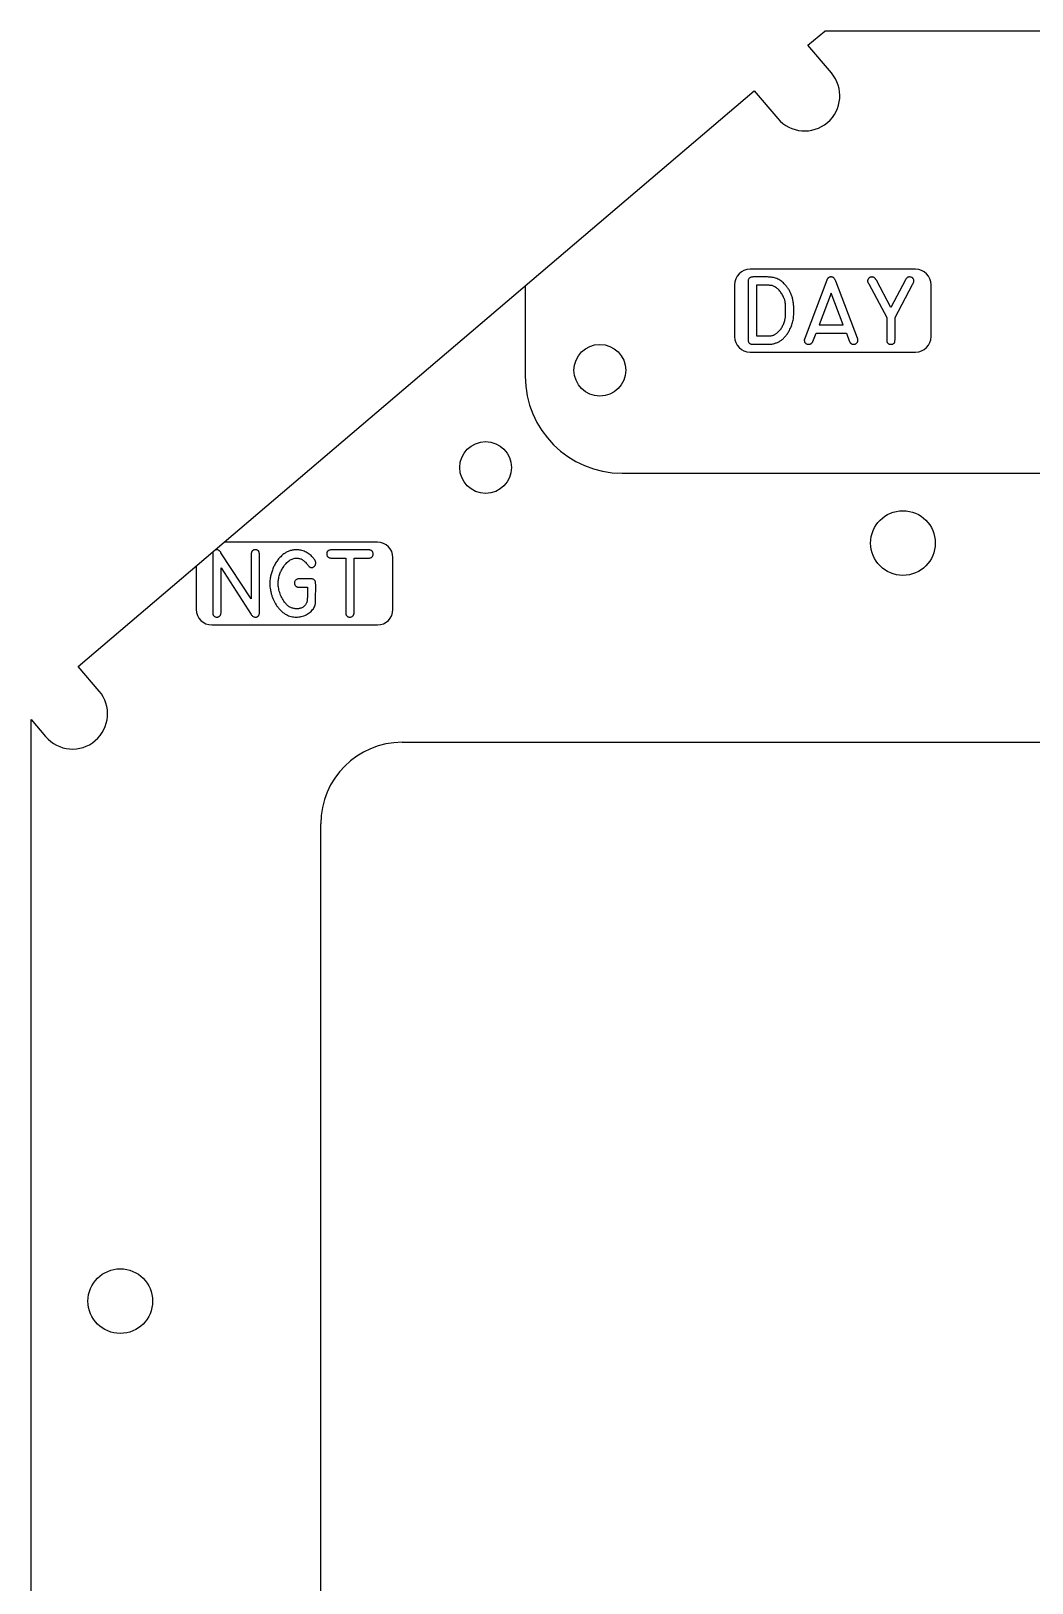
# Model space of a CAD drawing. Header units: inches. Extents: x -3.21 to 3.21, y -7.56 to -0.53.
# Drawn here: x -3.205 to -1.271, y -3.525 to -0.525 of the extents above; entities that cross this region are included whole.
import ezdxf

# ---------------------------------------------------------------- set-up
doc = ezdxf.new("R2010")
doc.units = ezdxf.units.IN
doc.header["$MEASUREMENT"] = 0

msp = doc.modelspace()

# ---------------------------------------------------------------- linework, layer by layer
at = {"color": 7, "linetype": 'Continuous', "lineweight": 25}
for p, q in [((-1.7036, -0.5531), (-1.6711, -0.5255)), ((1.6711, -0.5255), (-1.6711, -0.5255)), ((-1.6582, -0.6064), (-1.7036, -0.5531)), ((-3.1137, -1.7534), (-1.8072, -0.6413)), ((-1.8072, -0.6413), (-1.7618, -0.6946)), ((-1.4955, -0.986), (-1.8155, -0.986)), ((-2.25, -1.0182), (-2.25, -1.1925)), ((-1.8455, -1.016), (-1.8455, -1.116)), ((-1.8193, -1.0109), (-1.8192, -1.1191)), ((-1.782, -1.0008), (-1.8088, -1.0008)), ((-1.7814, -1.0168), (-1.8032, -1.0168)), ((-1.8032, -1.0168), (-1.8032, -1.1148)), ((-1.6672, -1.007), (-1.709, -1.1177)), ((-1.6077, -1.119), (-1.6499, -1.0088)), ((-1.5865, -1.0135), (-1.5861, -1.0142)), ((-1.5861, -1.0142), (-1.5513, -1.0794)), ((-1.5434, -1.0596), (-1.5713, -1.0071)), ((-1.5152, -1.0064), (-1.5434, -1.0596)), ((-1.5353, -1.0794), (-1.5014, -1.015)), ((-1.5014, -1.015), (-1.501, -1.0144)), ((-1.4655, -1.116), (-1.4655, -1.016)), ((-1.6587, -1.032), (-1.6818, -1.0931)), ((-1.6357, -1.0931), (-1.6587, -1.032)), ((-1.5513, -1.0794), (-1.5513, -1.1218)), ((-1.5353, -1.1212), (-1.5353, -1.0794)), ((-1.6941, -1.1254), (-1.6879, -1.1092)), ((-1.6879, -1.1092), (-1.6292, -1.1092)), ((-1.6818, -1.0931), (-1.6357, -1.0931)), ((-1.6292, -1.1092), (-1.6236, -1.1244)), ((-1.8092, -1.1309), (-1.7816, -1.1309)), ((-1.8032, -1.1148), (-1.7816, -1.1148)), ((-1.8155, -1.146), (-1.4955, -1.146)), ((-2.0625, -1.38), (2.0625, -1.38)), ((-2.5356, -1.5132), (-2.8315, -1.5132)), ((-2.554, -1.528), (-2.6222, -1.528)), ((-2.8856, -1.5592), (-2.8856, -1.6432)), ((-2.8539, -1.5381), (-2.8539, -1.6476)), ((-2.7796, -1.6228), (-2.838, -1.5336)), ((-2.7797, -1.5384), (-2.7796, -1.6228)), ((-2.7636, -1.649), (-2.7636, -1.5377)), ((-2.6232, -1.5441), (-2.5968, -1.5441)), ((-2.5968, -1.5441), (-2.5968, -1.6472)), ((-2.5807, -1.6482), (-2.5807, -1.5441)), ((-2.5807, -1.5441), (-2.5545, -1.5441)), ((-2.5056, -1.6432), (-2.5056, -1.5432)), ((-2.8378, -1.6488), (-2.8378, -1.5631)), ((-2.8378, -1.5631), (-2.7796, -1.653)), ((-2.6655, -1.5841), (-2.6844, -1.5841)), ((-2.6852, -1.6002), (-2.671, -1.6002)), ((-2.671, -1.6002), (-2.671, -1.6205)), ((-2.655, -1.6257), (-2.6549, -1.595)), ((-2.8556, -1.6732), (-2.5356, -1.6732)), ((-3.0732, -1.8009), (-3.1137, -1.7534)), ((-3.205, -7.5625), (-3.205, -1.8559)), ((-3.205, -1.8559), (-3.1768, -1.8891)), ((-2.4875, -1.9), (2.4875, -1.9)), ((-2.645, -7.07), (-2.645, -2.0575))]:
    msp.add_line(p, q, dxfattribs=at)
for centre, radius in [((-2.1057, -1.181), 0.05), ((-2.3265, -1.369), 0.05), ((-1.52, -1.515), 0.0625), ((-3.0325, -2.98), 0.0625)]:
    msp.add_circle(centre, radius, dxfattribs=at)
for centre, radius, start, end in [((-1.71, -0.6505), 0.068, 220.4044, 40.4044), ((-1.8155, -1.016), 0.03, 90, 180), ((-1.4955, -1.016), 0.03, 0, 90), ((-1.8155, -1.116), 0.03, 180, 270), ((-1.4955, -1.116), 0.03, 270, 0), ((-2.0625, -1.1925), 0.1875, 180, 270), ((-2.5356, -1.5432), 0.03, 0, 90), ((-2.8556, -1.6432), 0.03, 180, 270), ((-2.5356, -1.6432), 0.03, 270, 0), ((-3.125, -1.845), 0.068, 220.4044, 40.4044), ((-2.4875, -2.0575), 0.1575, 90, 180)]:
    msp.add_arc(centre, radius, start, end, dxfattribs=at)
for points, knots in [([(-1.8088, -1.0008), (-1.8096, -1.0008), (-1.8112, -1.0008), (-1.8135, -1.0013), (-1.8154, -1.002), (-1.8169, -1.0031), (-1.8181, -1.0046), (-1.8189, -1.0065), (-1.8193, -1.0086), (-1.8193, -1.0101), (-1.8193, -1.0109)], [0, 0, 0, 0, 0.151334, 0.282226, 0.399665, 0.509459, 0.617605, 0.730437, 0.856419, 1, 1, 1, 1]), ([(-1.7492, -1.014), (-1.7503, -1.0129), (-1.7525, -1.0108), (-1.7561, -1.0081), (-1.7599, -1.0058), (-1.764, -1.0039), (-1.7682, -1.0025), (-1.7726, -1.0015), (-1.7772, -1.0009), (-1.7804, -1.0008), (-1.782, -1.0008)], [0, 0, 0, 0, 0.127204, 0.250621, 0.372465, 0.493612, 0.615913, 0.73974, 0.867629, 1, 1, 1, 1]), ([(-1.7686, -1.0192), (-1.7695, -1.0188), (-1.7713, -1.0179), (-1.7736, -1.0173), (-1.7756, -1.0171), (-1.7774, -1.0169), (-1.7793, -1.0169), (-1.7807, -1.0168), (-1.7814, -1.0168)], [0, 0, 0, 0, 0.224836, 0.440813, 0.556079, 0.688043, 0.834801, 1, 1, 1, 1]), ([(-1.75, -1.0414), (-1.7505, -1.0402), (-1.7516, -1.0377), (-1.7535, -1.0343), (-1.7556, -1.031), (-1.7579, -1.0279), (-1.7604, -1.0252), (-1.7631, -1.0228), (-1.7658, -1.0208), (-1.7677, -1.0197), (-1.7686, -1.0192)], [0, 0, 0, 0, 0.1353134, 0.2680143, 0.4001658, 0.5304761, 0.6577699, 0.7769537, 0.8911851, 1, 1, 1, 1]), ([(-1.7308, -1.0652), (-1.7308, -1.0625), (-1.7309, -1.0572), (-1.7318, -1.0497), (-1.7331, -1.0426), (-1.735, -1.0361), (-1.7376, -1.03), (-1.7409, -1.0243), (-1.7446, -1.0189), (-1.7477, -1.0156), (-1.7492, -1.014)], [0, 0, 0, 0, 0.144254, 0.280125, 0.407421, 0.528418, 0.6454, 0.762054, 0.879969, 1, 1, 1, 1]), ([(-1.6592, -1.0008), (-1.6596, -1.0008), (-1.6605, -1.0008), (-1.6617, -1.001), (-1.6628, -1.0015), (-1.6639, -1.0021), (-1.6649, -1.003), (-1.6658, -1.0041), (-1.6665, -1.0055), (-1.6669, -1.0065), (-1.6672, -1.007)], [0, 0, 0, 0, 0.1216, 0.234761, 0.346222, 0.458938, 0.577979, 0.706875, 0.847112, 1, 1, 1, 1]), ([(-1.6499, -1.0088), (-1.6502, -1.008), (-1.6508, -1.0067), (-1.6517, -1.0049), (-1.6527, -1.0034), (-1.6537, -1.0024), (-1.6548, -1.0016), (-1.6561, -1.0011), (-1.6576, -1.0008), (-1.6586, -1.0008), (-1.6592, -1.0008)], [0, 0, 0, 0, 0.1782, 0.330029, 0.459111, 0.5663, 0.664595, 0.76729, 0.87824, 1, 1, 1, 1]), ([(-1.5799, -1.0008), (-1.5805, -1.0008), (-1.5815, -1.0009), (-1.5831, -1.0014), (-1.5845, -1.002), (-1.5858, -1.003), (-1.5868, -1.0042), (-1.5877, -1.0055), (-1.5882, -1.007), (-1.5883, -1.008), (-1.5883, -1.0085)], [0, 0, 0, 0, 0.132796, 0.258293, 0.382484, 0.508778, 0.632443, 0.751123, 0.873627, 1, 1, 1, 1]), ([(-1.5883, -1.0085), (-1.5883, -1.0089), (-1.5883, -1.0095), (-1.5881, -1.0102), (-1.5878, -1.0109), (-1.5875, -1.0116), (-1.5871, -1.0125), (-1.5867, -1.0131), (-1.5865, -1.0135)], [0, 0, 0, 0, 0.180621, 0.344202, 0.441827, 0.584311, 0.771976, 1, 1, 1, 1]), ([(-1.5713, -1.0071), (-1.5716, -1.0066), (-1.5722, -1.0056), (-1.5731, -1.0042), (-1.5741, -1.0031), (-1.5752, -1.0022), (-1.5763, -1.0015), (-1.5774, -1.001), (-1.5787, -1.0008), (-1.5795, -1.0008), (-1.5799, -1.0008)], [0, 0, 0, 0, 0.159728, 0.306464, 0.438866, 0.560897, 0.675132, 0.783553, 0.89021, 1, 1, 1, 1]), ([(-1.5071, -1.0008), (-1.5079, -1.0008), (-1.5095, -1.0008), (-1.5117, -1.002), (-1.5137, -1.0038), (-1.5146, -1.0055), (-1.5152, -1.0064)], [0, 0, 0, 0, 0.227391, 0.450865, 0.703928, 1, 1, 1, 1]), ([(-1.4987, -1.0083), (-1.4987, -1.0078), (-1.4988, -1.0068), (-1.4993, -1.0053), (-1.5001, -1.004), (-1.5011, -1.0029), (-1.5024, -1.002), (-1.5038, -1.0013), (-1.5054, -1.0009), (-1.5065, -1.0008), (-1.5071, -1.0008)], [0, 0, 0, 0, 0.126872, 0.245839, 0.362914, 0.484015, 0.609723, 0.733702, 0.862125, 1, 1, 1, 1]), ([(-1.501, -1.0144), (-1.5008, -1.014), (-1.5005, -1.0135), (-1.5002, -1.0129), (-1.5001, -1.0127)], [0, 0, 0, 0, 0.684683, 1, 1, 1, 1]), ([(-1.5001, -1.0127), (-1.4997, -1.012), (-1.4989, -1.0106), (-1.4988, -1.009), (-1.4987, -1.0083)], [0, 0, 0, 0, 0.540897, 1, 1, 1, 1]), ([(-1.7469, -1.0689), (-1.7469, -1.0678), (-1.7468, -1.0658), (-1.7468, -1.0629), (-1.7469, -1.0603), (-1.7469, -1.058), (-1.7469, -1.0559), (-1.747, -1.0541), (-1.7471, -1.0525), (-1.7473, -1.0508), (-1.7476, -1.0488), (-1.7481, -1.0464), (-1.749, -1.0439), (-1.7497, -1.0423), (-1.75, -1.0414)], [0, 0, 0, 0, 0.113452, 0.216771, 0.310979, 0.395058, 0.469029, 0.533928, 0.588711, 0.634472, 0.718569, 0.80702, 0.900873, 1, 1, 1, 1]), ([(-1.748, -1.0832), (-1.7478, -1.0823), (-1.7473, -1.0805), (-1.747, -1.0782), (-1.7469, -1.0762), (-1.7468, -1.0742), (-1.7469, -1.0717), (-1.7469, -1.0699), (-1.7469, -1.0689)], [0, 0, 0, 0, 0.203265, 0.381045, 0.483031, 0.620147, 0.792451, 1, 1, 1, 1]), ([(-1.7395, -1.104), (-1.7387, -1.1026), (-1.7372, -1.0997), (-1.7353, -1.0953), (-1.7338, -1.0908), (-1.7326, -1.0863), (-1.7317, -1.0816), (-1.7312, -1.0765), (-1.7308, -1.071), (-1.7308, -1.0671), (-1.7308, -1.0652)], [0, 0, 0, 0, 0.122914, 0.242317, 0.358055, 0.47114, 0.588028, 0.715081, 0.852054, 1, 1, 1, 1]), ([(-1.7816, -1.1309), (-1.7804, -1.1309), (-1.7782, -1.1308), (-1.7748, -1.1306), (-1.7716, -1.1301), (-1.7685, -1.1293), (-1.7655, -1.1284), (-1.7626, -1.1273), (-1.7598, -1.126), (-1.7572, -1.1244), (-1.7546, -1.1227), (-1.7522, -1.1207), (-1.7498, -1.1185), (-1.7475, -1.116), (-1.7454, -1.1134), (-1.7433, -1.1105), (-1.7413, -1.1074), (-1.7401, -1.1052), (-1.7395, -1.104)], [0, 0, 0, 0, 0.0650469, 0.1283996, 0.1901417, 0.2504891, 0.3097236, 0.3683364, 0.4259991, 0.4839934, 0.5424595, 0.6017809, 0.6627135, 0.7255491, 0.790554, 0.857656, 0.9274075, 1, 1, 1, 1]), ([(-1.7816, -1.1148), (-1.7806, -1.1148), (-1.7786, -1.1148), (-1.7757, -1.1146), (-1.7731, -1.1141), (-1.7708, -1.1135), (-1.7686, -1.1127), (-1.7666, -1.1116), (-1.7646, -1.1103), (-1.7634, -1.1093), (-1.7628, -1.1087)], [0, 0, 0, 0, 0.153067, 0.294144, 0.422459, 0.538879, 0.650754, 0.764023, 0.879399, 1, 1, 1, 1]), ([(-1.7628, -1.1087), (-1.7619, -1.1079), (-1.7601, -1.1064), (-1.7578, -1.1036), (-1.7555, -1.1007), (-1.7536, -1.0975), (-1.7518, -1.0942), (-1.7503, -1.0907), (-1.749, -1.087), (-1.7483, -1.0845), (-1.748, -1.0832)], [0, 0, 0, 0, 0.118281, 0.238075, 0.360129, 0.484897, 0.612095, 0.73986, 0.868925, 1, 1, 1, 1]), ([(-1.8192, -1.1191), (-1.8193, -1.1201), (-1.8194, -1.122), (-1.8191, -1.1246), (-1.8185, -1.1268), (-1.8175, -1.1285), (-1.8161, -1.1296), (-1.8142, -1.1304), (-1.8118, -1.1309), (-1.8101, -1.1309), (-1.8092, -1.1309)], [0, 0, 0, 0, 0.1670253, 0.3083733, 0.4246841, 0.5225321, 0.61785, 0.7244187, 0.8503739, 1, 1, 1, 1]), ([(-1.709, -1.1177), (-1.7092, -1.1181), (-1.7094, -1.1188), (-1.7098, -1.1198), (-1.7101, -1.1207), (-1.7103, -1.1215), (-1.7106, -1.1224), (-1.7106, -1.1231), (-1.7106, -1.1235)], [0, 0, 0, 0, 0.2201575, 0.3948704, 0.5414347, 0.649468, 0.826608, 1, 1, 1, 1]), ([(-1.7106, -1.1235), (-1.7105, -1.124), (-1.7104, -1.125), (-1.71, -1.1265), (-1.7091, -1.1278), (-1.7081, -1.1289), (-1.7068, -1.1298), (-1.7054, -1.1304), (-1.7038, -1.1308), (-1.7027, -1.1309), (-1.7022, -1.1309)], [0, 0, 0, 0, 0.1279876, 0.249904, 0.3681803, 0.4900967, 0.6153219, 0.7392052, 0.8657176, 1, 1, 1, 1]), ([(-1.7022, -1.1309), (-1.7017, -1.1309), (-1.7008, -1.1309), (-1.6996, -1.1306), (-1.6984, -1.1302), (-1.6973, -1.1296), (-1.6964, -1.1288), (-1.6955, -1.1278), (-1.6947, -1.1267), (-1.6943, -1.1258), (-1.6941, -1.1254)], [0, 0, 0, 0, 0.130338, 0.252182, 0.370626, 0.488416, 0.604093, 0.72711, 0.858039, 1, 1, 1, 1]), ([(-1.6236, -1.1244), (-1.6233, -1.125), (-1.6229, -1.126), (-1.6221, -1.1274), (-1.6213, -1.1285), (-1.6202, -1.1295), (-1.6192, -1.1302), (-1.618, -1.1307), (-1.6167, -1.1309), (-1.6158, -1.1309), (-1.6154, -1.1309)], [0, 0, 0, 0, 0.155712, 0.294933, 0.423708, 0.54252, 0.656478, 0.767676, 0.879718, 1, 1, 1, 1]), ([(-1.6154, -1.1309), (-1.6148, -1.1309), (-1.6137, -1.1308), (-1.6121, -1.1304), (-1.6107, -1.1297), (-1.6094, -1.1288), (-1.6084, -1.1277), (-1.6076, -1.1264), (-1.6071, -1.125), (-1.607, -1.124), (-1.6069, -1.1235)], [0, 0, 0, 0, 0.134406, 0.263812, 0.3887407, 0.5140813, 0.6361099, 0.7564162, 0.8741467, 1, 1, 1, 1]), ([(-1.6069, -1.1235), (-1.607, -1.1231), (-1.607, -1.1224), (-1.6072, -1.1212), (-1.6074, -1.1201), (-1.6076, -1.1193), (-1.6077, -1.119)], [0, 0, 0, 0, 0.225997, 0.491418, 0.766256, 1, 1, 1, 1]), ([(-1.5513, -1.1218), (-1.5513, -1.1225), (-1.5513, -1.1239), (-1.5509, -1.1258), (-1.5503, -1.1274), (-1.5494, -1.1288), (-1.5482, -1.1298), (-1.5467, -1.1305), (-1.5451, -1.1309), (-1.5438, -1.1309), (-1.5432, -1.1309)], [0, 0, 0, 0, 0.155466, 0.29256, 0.414166, 0.525591, 0.633876, 0.743476, 0.865281, 1, 1, 1, 1]), ([(-1.5432, -1.1309), (-1.5424, -1.1309), (-1.5409, -1.1308), (-1.5388, -1.1301), (-1.5371, -1.1291), (-1.5364, -1.128), (-1.5361, -1.1275)], [0, 0, 0, 0, 0.276332, 0.541003, 0.786338, 1, 1, 1, 1]), ([(-1.5361, -1.1275), (-1.5359, -1.1272), (-1.5356, -1.1264), (-1.5354, -1.1251), (-1.5353, -1.1233), (-1.5353, -1.122), (-1.5353, -1.1212)], [0, 0, 0, 0, 0.173247, 0.367321, 0.628894, 1, 1, 1, 1]), ([(-2.8463, -1.528), (-2.8471, -1.5281), (-2.8484, -1.5282), (-2.8496, -1.5287), (-2.85, -1.5289)], [0, 0, 0, 0, 0.2572259, 0.4173985, 0.4173985, 0.4173985, 0.4173985]), ([(-2.838, -1.5336), (-2.8383, -1.5331), (-2.839, -1.5322), (-2.84, -1.531), (-2.841, -1.53), (-2.8423, -1.529), (-2.844, -1.5281), (-2.8456, -1.5281), (-2.8463, -1.528)], [0, 0, 0, 0, 0.169217, 0.3203, 0.451757, 0.567066, 0.78044, 1, 1, 1, 1]), ([(-2.7715, -1.528), (-2.7722, -1.528), (-2.7734, -1.5281), (-2.7752, -1.5285), (-2.7767, -1.5292), (-2.7778, -1.5303), (-2.7787, -1.5318), (-2.7793, -1.5337), (-2.7796, -1.5359), (-2.7796, -1.5376), (-2.7797, -1.5384)], [0, 0, 0, 0, 0.130999, 0.246717, 0.350533, 0.449564, 0.555403, 0.679484, 0.826682, 1, 1, 1, 1]), ([(-2.7636, -1.5377), (-2.7636, -1.5369), (-2.7636, -1.5355), (-2.764, -1.5334), (-2.7646, -1.5317), (-2.7654, -1.5302), (-2.7666, -1.5292), (-2.768, -1.5284), (-2.7697, -1.528), (-2.7709, -1.528), (-2.7715, -1.528)], [0, 0, 0, 0, 0.16208, 0.304988, 0.429155, 0.54241, 0.64608, 0.754429, 0.869073, 1, 1, 1, 1]), ([(-2.692, -1.528), (-2.6931, -1.5281), (-2.6953, -1.5281), (-2.6985, -1.5285), (-2.7018, -1.5292), (-2.705, -1.5301), (-2.7082, -1.5313), (-2.7112, -1.5327), (-2.714, -1.5342), (-2.7158, -1.5355), (-2.7167, -1.5361)], [0, 0, 0, 0, 0.123466, 0.247726, 0.373733, 0.502061, 0.629989, 0.754799, 0.877733, 1, 1, 1, 1]), ([(-2.6603, -1.5427), (-2.6615, -1.5416), (-2.6638, -1.5393), (-2.6675, -1.5363), (-2.6713, -1.5338), (-2.6752, -1.5316), (-2.6793, -1.5301), (-2.6834, -1.5289), (-2.6877, -1.5282), (-2.6906, -1.5281), (-2.692, -1.528)], [0, 0, 0, 0, 0.13864, 0.270197, 0.396837, 0.520113, 0.640282, 0.759668, 0.879385, 1, 1, 1, 1]), ([(-2.6222, -1.528), (-2.6231, -1.528), (-2.6248, -1.5281), (-2.6272, -1.5284), (-2.6292, -1.529), (-2.6308, -1.5298), (-2.6321, -1.5309), (-2.633, -1.5323), (-2.6335, -1.534), (-2.6335, -1.5351), (-2.6336, -1.5358)], [0, 0, 0, 0, 0.1740471, 0.3237771, 0.4555773, 0.5693093, 0.6753455, 0.7768849, 0.8824293, 1, 1, 1, 1]), ([(-2.5438, -1.5364), (-2.5438, -1.5357), (-2.5439, -1.5345), (-2.5444, -1.5327), (-2.5452, -1.5312), (-2.5464, -1.5301), (-2.5478, -1.5291), (-2.5496, -1.5285), (-2.5517, -1.5281), (-2.5532, -1.5281), (-2.554, -1.528)], [0, 0, 0, 0, 0.130829, 0.247349, 0.357249, 0.465448, 0.577582, 0.702496, 0.841047, 1, 1, 1, 1]), ([(-2.8535, -1.5328), (-2.8536, -1.5331), (-2.8537, -1.5337), (-2.8539, -1.5347), (-2.8538, -1.5362), (-2.8539, -1.5374), (-2.8539, -1.5381)], [0, 0, 0, 0, 0.164011, 0.339607, 0.5985, 1, 1, 1, 1]), ([(-2.7167, -1.5361), (-2.7177, -1.5369), (-2.7197, -1.5386), (-2.7226, -1.5413), (-2.7253, -1.5442), (-2.7278, -1.5472), (-2.7301, -1.5505), (-2.7323, -1.5539), (-2.7344, -1.5575), (-2.7362, -1.5612), (-2.7379, -1.5651), (-2.7393, -1.569), (-2.7406, -1.5729), (-2.7416, -1.5769), (-2.7424, -1.581), (-2.743, -1.585), (-2.7434, -1.5892), (-2.7434, -1.5919), (-2.7435, -1.5933)], [0, 0, 0, 0, 0.0599781, 0.1203618, 0.1807642, 0.2414086, 0.3025157, 0.3643012, 0.4275644, 0.4919048, 0.5565437, 0.6202978, 0.6834778, 0.7465388, 0.8096832, 0.8727442, 0.9362622, 1, 1, 1, 1]), ([(-2.7177, -1.5622), (-2.7168, -1.5608), (-2.715, -1.558), (-2.7121, -1.5543), (-2.709, -1.5512), (-2.7058, -1.5486), (-2.7024, -1.5466), (-2.6989, -1.5451), (-2.6952, -1.5443), (-2.6927, -1.5442), (-2.6914, -1.5441)], [0, 0, 0, 0, 0.151677, 0.29208, 0.422576, 0.544866, 0.661738, 0.774135, 0.88625, 1, 1, 1, 1]), ([(-2.6914, -1.5441), (-2.6905, -1.5441), (-2.6886, -1.5442), (-2.6859, -1.5448), (-2.6832, -1.5456), (-2.6807, -1.547), (-2.6782, -1.5488), (-2.6757, -1.551), (-2.6732, -1.5536), (-2.6717, -1.5556), (-2.6708, -1.5566)], [0, 0, 0, 0, 0.113034, 0.223454, 0.334425, 0.446464, 0.566353, 0.698289, 0.841935, 1, 1, 1, 1]), ([(-2.6708, -1.5566), (-2.6704, -1.5571), (-2.6697, -1.5581), (-2.6685, -1.5594), (-2.6675, -1.5605), (-2.6663, -1.5615), (-2.6648, -1.5623), (-2.6635, -1.5624), (-2.6628, -1.5624)], [0, 0, 0, 0, 0.194971, 0.365719, 0.503177, 0.616054, 0.809501, 1, 1, 1, 1]), ([(-2.6628, -1.5624), (-2.6623, -1.5624), (-2.6612, -1.5623), (-2.6597, -1.5617), (-2.6584, -1.5608), (-2.6572, -1.5597), (-2.6561, -1.5583), (-2.6554, -1.5568), (-2.6549, -1.5551), (-2.6548, -1.554), (-2.6548, -1.5534)], [0, 0, 0, 0, 0.120036, 0.237513, 0.35583, 0.481904, 0.612193, 0.73746, 0.865712, 1, 1, 1, 1]), ([(-2.6548, -1.5534), (-2.6548, -1.5526), (-2.6549, -1.5509), (-2.6558, -1.5489), (-2.6567, -1.5473), (-2.6577, -1.5459), (-2.6589, -1.5443), (-2.6598, -1.5433), (-2.6603, -1.5427)], [0, 0, 0, 0, 0.192743, 0.4011, 0.521085, 0.658775, 0.819953, 1, 1, 1, 1]), ([(-2.6336, -1.5358), (-2.6335, -1.5364), (-2.6335, -1.5377), (-2.6329, -1.5394), (-2.6322, -1.5409), (-2.6309, -1.542), (-2.6295, -1.543), (-2.6276, -1.5436), (-2.6255, -1.544), (-2.624, -1.5441), (-2.6232, -1.5441)], [0, 0, 0, 0, 0.129367, 0.244583, 0.353255, 0.461557, 0.575019, 0.700289, 0.84096, 1, 1, 1, 1]), ([(-2.5545, -1.5441), (-2.5537, -1.5441), (-2.5521, -1.5441), (-2.5499, -1.5437), (-2.548, -1.5432), (-2.5464, -1.5423), (-2.5452, -1.5412), (-2.5444, -1.5398), (-2.5438, -1.5381), (-2.5438, -1.537), (-2.5438, -1.5364)], [0, 0, 0, 0, 0.168067, 0.313873, 0.443459, 0.557405, 0.664641, 0.767971, 0.878026, 1, 1, 1, 1]), ([(-2.7274, -1.593), (-2.7273, -1.5916), (-2.7272, -1.5888), (-2.7268, -1.5846), (-2.726, -1.5806), (-2.7249, -1.5766), (-2.7235, -1.5727), (-2.7218, -1.569), (-2.7199, -1.5655), (-2.7184, -1.5633), (-2.7177, -1.5622)], [0, 0, 0, 0, 0.127898, 0.25386, 0.380528, 0.506848, 0.632481, 0.755751, 0.877863, 1, 1, 1, 1]), ([(-2.6908, -1.5849), (-2.6916, -1.5853), (-2.693, -1.586), (-2.6946, -1.5878), (-2.6957, -1.5899), (-2.6958, -1.5914), (-2.6959, -1.5922)], [0, 0, 0, 0, 0.2566236, 0.5084166, 0.75258, 1, 1, 1, 1]), ([(-2.6844, -1.5841), (-2.6853, -1.5841), (-2.6867, -1.5841), (-2.6885, -1.5842), (-2.6899, -1.5845), (-2.6905, -1.5848), (-2.6908, -1.5849)], [0, 0, 0, 0, 0.390474, 0.660083, 0.846264, 1, 1, 1, 1]), ([(-2.6549, -1.595), (-2.655, -1.5941), (-2.655, -1.5924), (-2.6553, -1.5899), (-2.656, -1.588), (-2.6571, -1.5864), (-2.6586, -1.5852), (-2.6605, -1.5845), (-2.6628, -1.5841), (-2.6646, -1.5841), (-2.6655, -1.5841)], [0, 0, 0, 0, 0.156685, 0.290563, 0.404675, 0.504289, 0.604164, 0.715892, 0.847189, 1, 1, 1, 1]), ([(-2.7435, -1.5933), (-2.7434, -1.5954), (-2.7433, -1.5994), (-2.7425, -1.6055), (-2.7412, -1.6115), (-2.7395, -1.6175), (-2.7372, -1.6233), (-2.7346, -1.6288), (-2.7315, -1.6341), (-2.7291, -1.6375), (-2.728, -1.6391)], [0, 0, 0, 0, 0.124378, 0.248448, 0.373554, 0.500054, 0.626424, 0.751212, 0.875218, 1, 1, 1, 1]), ([(-2.7134, -1.6312), (-2.7144, -1.6299), (-2.7165, -1.6272), (-2.7193, -1.6228), (-2.7216, -1.6182), (-2.7237, -1.6133), (-2.7253, -1.6082), (-2.7265, -1.6031), (-2.7272, -1.598), (-2.7273, -1.5946), (-2.7274, -1.593)], [0, 0, 0, 0, 0.122127, 0.246164, 0.371739, 0.500703, 0.629378, 0.754682, 0.877856, 1, 1, 1, 1]), ([(-2.6959, -1.5922), (-2.6958, -1.5929), (-2.6957, -1.5942), (-2.695, -1.596), (-2.6939, -1.5976), (-2.6929, -1.5985), (-2.6924, -1.5989)], [0, 0, 0, 0, 0.2630072, 0.5069305, 0.7488057, 1, 1, 1, 1]), ([(-2.6924, -1.5989), (-2.692, -1.5991), (-2.6913, -1.5996), (-2.6901, -1.6), (-2.689, -1.6001), (-2.6879, -1.6002), (-2.6866, -1.6002), (-2.6857, -1.6002), (-2.6852, -1.6002)], [0, 0, 0, 0, 0.182266, 0.368403, 0.483277, 0.627957, 0.7988, 1, 1, 1, 1]), ([(-2.8539, -1.6476), (-2.8538, -1.6485), (-2.8538, -1.6499), (-2.8538, -1.6517), (-2.8535, -1.6531), (-2.8532, -1.6538), (-2.8531, -1.6542)], [0, 0, 0, 0, 0.379232, 0.640476, 0.832404, 1, 1, 1, 1]), ([(-2.8459, -1.6581), (-2.8453, -1.6581), (-2.8441, -1.658), (-2.8425, -1.6576), (-2.8411, -1.6568), (-2.8399, -1.6558), (-2.839, -1.6544), (-2.8383, -1.6528), (-2.8379, -1.6509), (-2.8378, -1.6496), (-2.8378, -1.6488)], [0, 0, 0, 0, 0.1321297, 0.2519661, 0.3624636, 0.4729056, 0.5851871, 0.7085114, 0.8455128, 1, 1, 1, 1]), ([(-2.7713, -1.6581), (-2.7707, -1.6581), (-2.7696, -1.6581), (-2.768, -1.6576), (-2.7667, -1.6569), (-2.7656, -1.6559), (-2.7647, -1.6546), (-2.7641, -1.653), (-2.7637, -1.6511), (-2.7636, -1.6498), (-2.7636, -1.649)], [0, 0, 0, 0, 0.129823, 0.246796, 0.357906, 0.465733, 0.578613, 0.704189, 0.842964, 1, 1, 1, 1]), ([(-2.728, -1.6391), (-2.7267, -1.6406), (-2.7243, -1.6436), (-2.7203, -1.6474), (-2.7161, -1.6508), (-2.7117, -1.6534), (-2.7072, -1.6556), (-2.7024, -1.657), (-2.6975, -1.658), (-2.6941, -1.6581), (-2.6924, -1.6581)], [0, 0, 0, 0, 0.1400809, 0.2725409, 0.3996877, 0.5216816, 0.6408776, 0.7591437, 0.8781036, 1, 1, 1, 1]), ([(-2.6912, -1.6421), (-2.6923, -1.642), (-2.6944, -1.642), (-2.6974, -1.6415), (-2.7004, -1.6407), (-2.7032, -1.6395), (-2.706, -1.638), (-2.7086, -1.636), (-2.7111, -1.6338), (-2.7126, -1.6321), (-2.7134, -1.6312)], [0, 0, 0, 0, 0.123063, 0.244195, 0.363057, 0.482803, 0.604839, 0.730937, 0.862788, 1, 1, 1, 1]), ([(-2.6924, -1.6581), (-2.6908, -1.6581), (-2.6875, -1.6579), (-2.6827, -1.657), (-2.678, -1.6557), (-2.6736, -1.6537), (-2.6694, -1.6514), (-2.6656, -1.6486), (-2.6622, -1.6455), (-2.6603, -1.6431), (-2.6594, -1.6419)], [0, 0, 0, 0, 0.1293414, 0.2559455, 0.3829251, 0.5112154, 0.6381083, 0.7602294, 0.8804131, 1, 1, 1, 1]), ([(-2.6732, -1.632), (-2.6736, -1.6328), (-2.6745, -1.6343), (-2.6762, -1.6363), (-2.6782, -1.638), (-2.6804, -1.6394), (-2.6829, -1.6406), (-2.6855, -1.6414), (-2.6883, -1.642), (-2.6903, -1.642), (-2.6912, -1.6421)], [0, 0, 0, 0, 0.122635, 0.241641, 0.362339, 0.484574, 0.608423, 0.735058, 0.864582, 1, 1, 1, 1]), ([(-2.671, -1.6205), (-2.671, -1.6218), (-2.6711, -1.624), (-2.6714, -1.627), (-2.6721, -1.6297), (-2.6728, -1.6312), (-2.6732, -1.632)], [0, 0, 0, 0, 0.315137, 0.564743, 0.783427, 1, 1, 1, 1]), ([(-2.6594, -1.6419), (-2.6586, -1.6407), (-2.6572, -1.6384), (-2.6561, -1.6352), (-2.6554, -1.6326), (-2.6551, -1.6305), (-2.655, -1.6281), (-2.655, -1.6265), (-2.655, -1.6257)], [0, 0, 0, 0, 0.2440474, 0.4735618, 0.5908722, 0.7164165, 0.8525884, 1, 1, 1, 1]), ([(-2.5968, -1.6472), (-2.5968, -1.6479), (-2.5968, -1.6491), (-2.5968, -1.6506), (-2.5968, -1.6516), (-2.5967, -1.6523), (-2.5966, -1.6526)], [0, 0, 0, 0, 0.401467, 0.649783, 0.824414, 1, 1, 1, 1]), ([(-2.5815, -1.654), (-2.5814, -1.6536), (-2.5811, -1.653), (-2.5808, -1.6518), (-2.5807, -1.6502), (-2.5807, -1.649), (-2.5807, -1.6482)], [0, 0, 0, 0, 0.180688, 0.369676, 0.62249, 1, 1, 1, 1]), ([(-2.8531, -1.6542), (-2.8527, -1.6547), (-2.8519, -1.6559), (-2.8502, -1.6571), (-2.8482, -1.6579), (-2.8467, -1.6581), (-2.8459, -1.6581)], [0, 0, 0, 0, 0.247683, 0.484068, 0.729372, 1, 1, 1, 1]), ([(-2.7796, -1.653), (-2.7791, -1.6538), (-2.778, -1.6553), (-2.7759, -1.6569), (-2.7737, -1.658), (-2.7721, -1.6581), (-2.7713, -1.6581)], [0, 0, 0, 0, 0.290623, 0.542214, 0.774801, 1, 1, 1, 1]), ([(-2.5966, -1.6526), (-2.5965, -1.653), (-2.5962, -1.6538), (-2.5956, -1.6548), (-2.5948, -1.6558), (-2.5938, -1.6566), (-2.5927, -1.6573), (-2.5914, -1.6577), (-2.5901, -1.6581), (-2.5892, -1.6581), (-2.5888, -1.6581)], [0, 0, 0, 0, 0.120075, 0.238469, 0.3575, 0.484643, 0.612941, 0.740114, 0.867525, 1, 1, 1, 1]), ([(-2.5888, -1.6581), (-2.588, -1.6581), (-2.5865, -1.658), (-2.5844, -1.6571), (-2.5827, -1.6558), (-2.5819, -1.6546), (-2.5815, -1.654)], [0, 0, 0, 0, 0.271625, 0.513707, 0.751405, 1, 1, 1, 1])]:
    msp.add_open_spline(points, degree=3, knots=knots, dxfattribs=at)
msp.add_open_spline([(-2.8527, -1.5312), (-2.853, -1.5317), (-2.8532, -1.5323), (-2.8535, -1.5328)], degree=3, dxfattribs=at)

doc.saveas('drawing.dxf')
